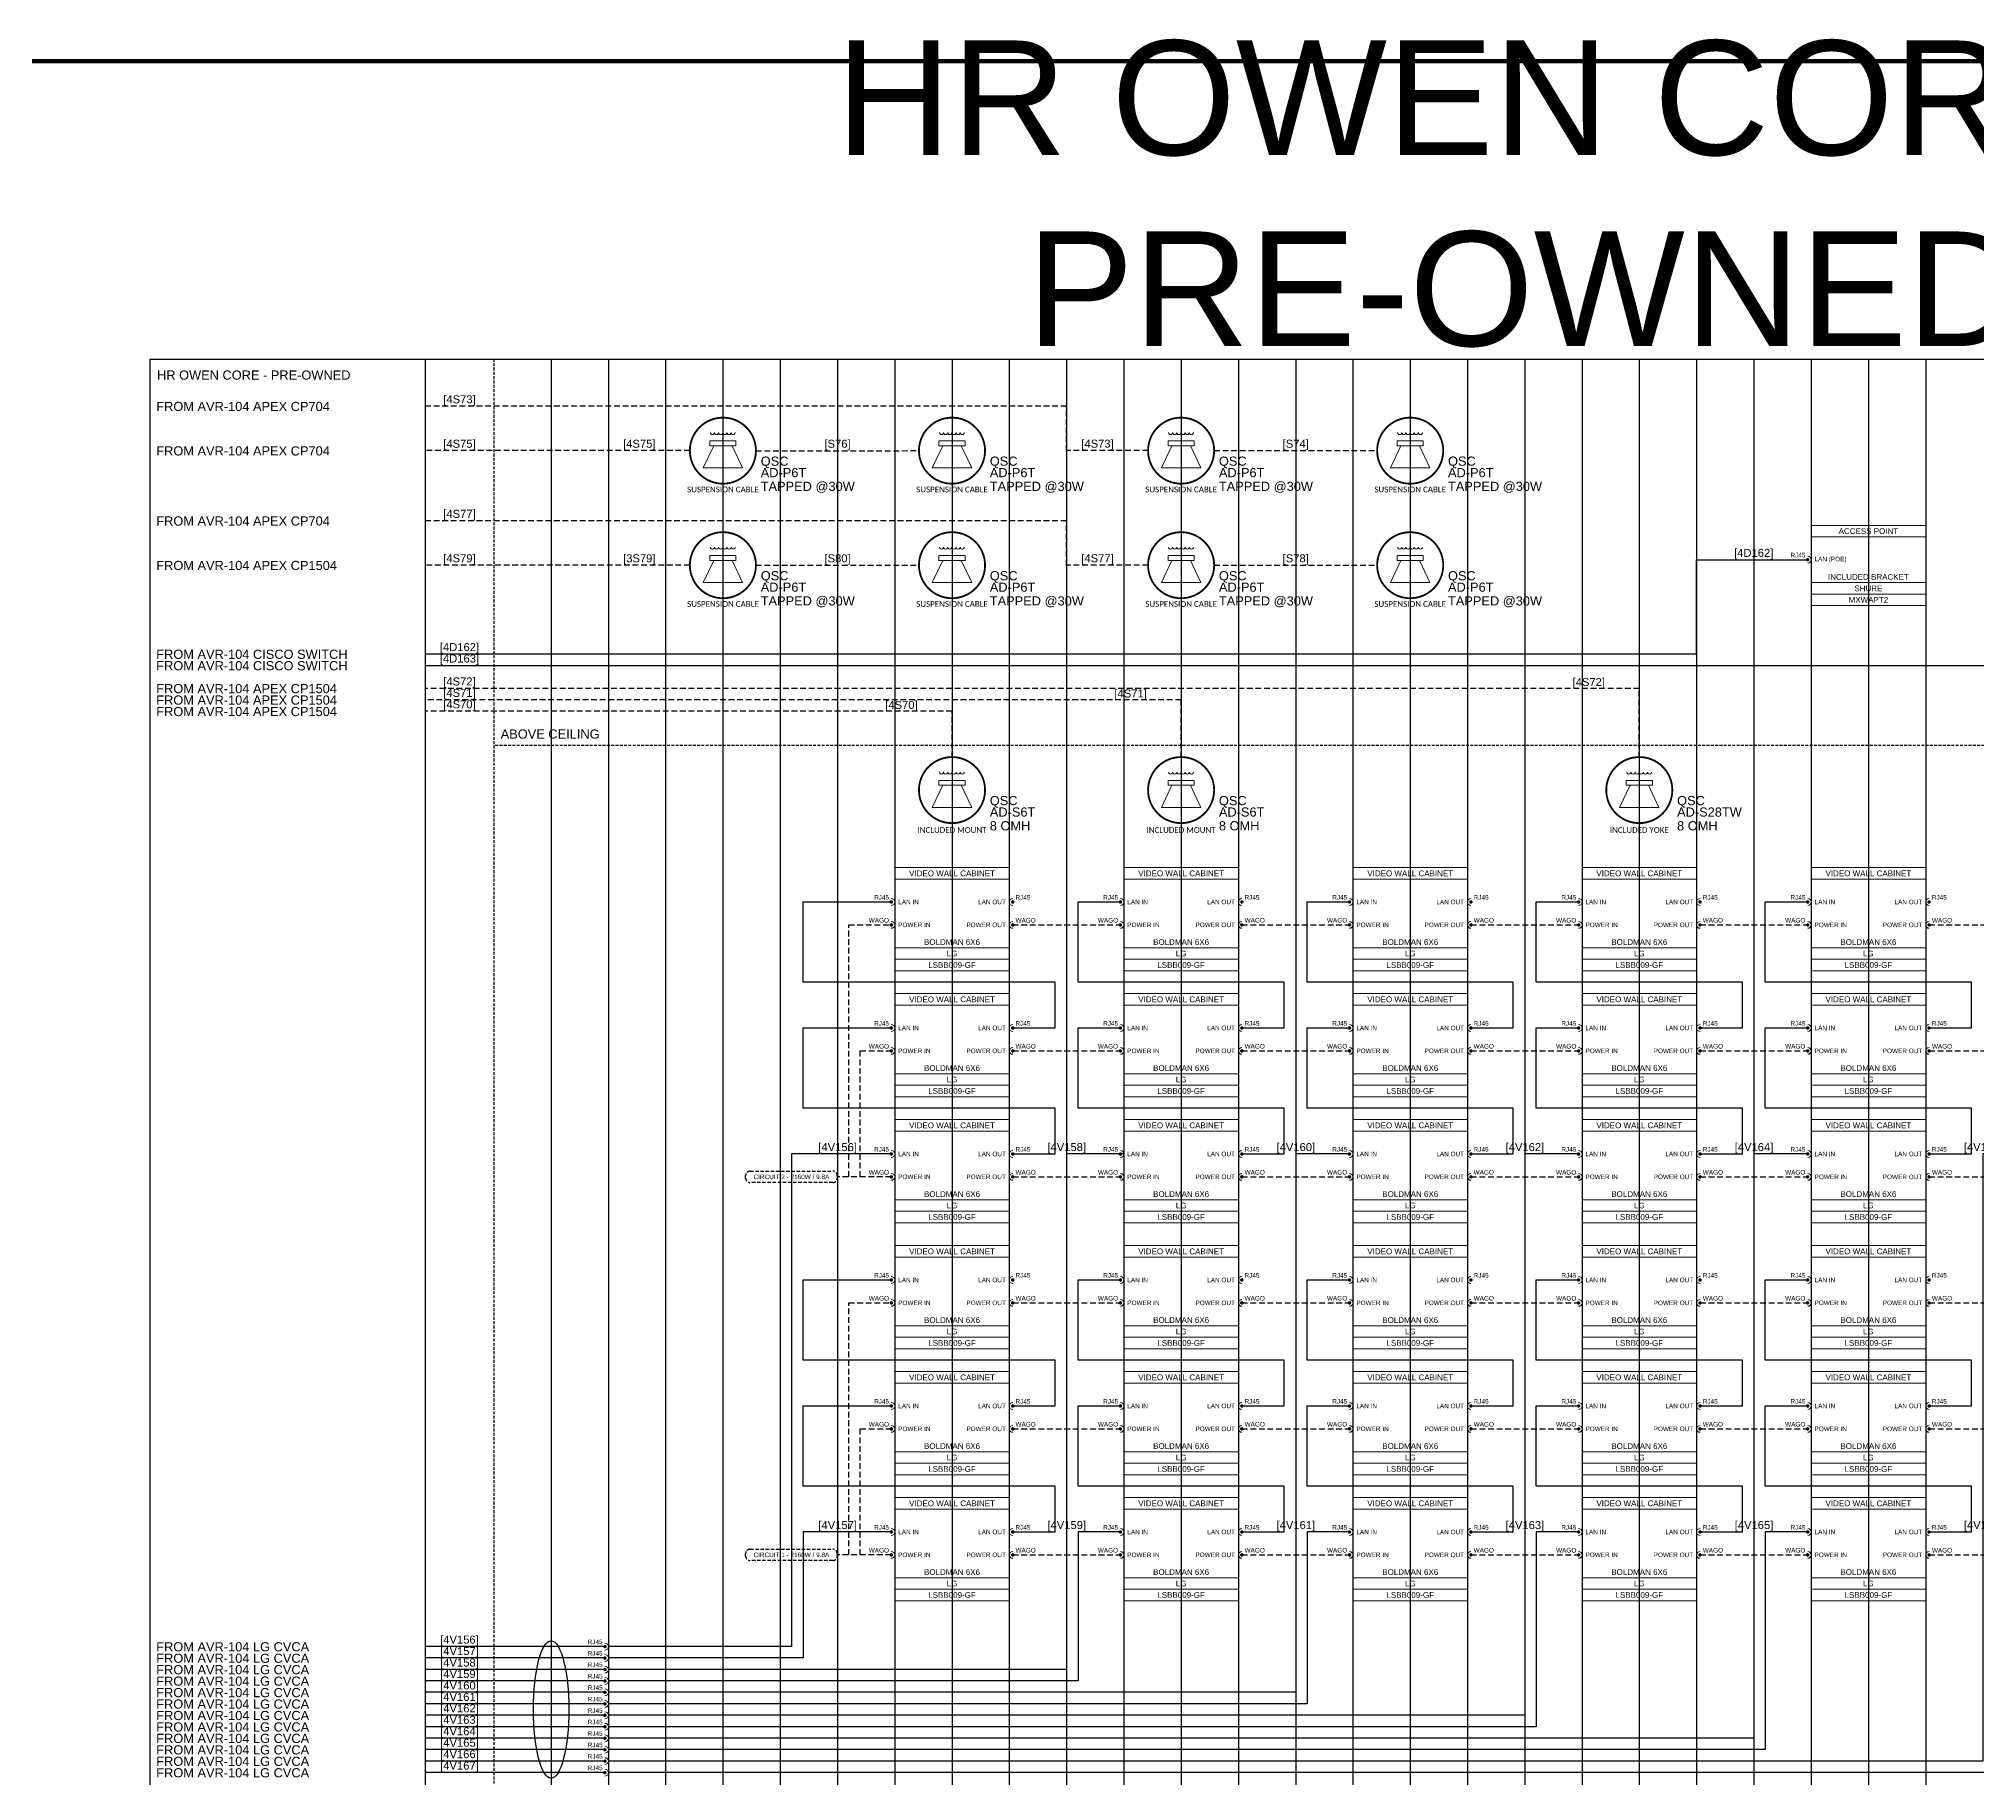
# Model space of a CAD drawing. Header units: millimetres. Extents: x -71336 to -35435, y -26189 to 22712.
# Drawn here: x -37941 to -37095, y -5593 to -4833 of the extents above; entities that cross this region are included whole.
import ezdxf
from ezdxf.enums import TextEntityAlignment as Align
from ezdxf.lldxf.tags import DXFTag

# ---------------------------------------------------------------- set-up
doc = ezdxf.new("R2010")
doc.units = ezdxf.units.MM
doc.linetypes.add('DASHED', pattern=[0.75, 0.5, -0.25])
doc.linetypes.add('DASHED2', pattern=[0.375, 0.25, -0.125])
for name, color, linetype in [('SC - 2 Core Speaker', 211, 'DASHED'), ('SC - 3 Core Flex', 7, 'DASHED'), ('SC - Cat - Green - Data', 84, 'Continuous'), ('SC - Cat - Green - Data - DANTE', 84, 'DANTE'), ('SC - Cat - Red - AV', 1, 'Continuous'), ('SC - Text', 7, 'Continuous'), ('Text', 7, 'Continuous')]:
    doc.layers.add(name, color=color, linetype=linetype)
doc.layers.add('SC - Equipment', color=7, linetype='Continuous', lineweight=13)
doc.layers.add('SC - Titlesheet - Model', color=250, linetype='Continuous', plot=False)
doc.layers.add('SC - Xlines', color=252, linetype='Continuous', plot=False)
doc.styles.add('ARIAL', font='arial.ttf')
doc.styles.add('CALIBRI', font='calibri.ttf')
doc.styles.get("Standard").update_dxf_attribs({"font": 'arial.ttf', "height": 35})
tags = doc.linetypes.add('DANTE', pattern='A,3.745209,-0.071128,["DANTE",ARIAL,S=0.5,R=0,X=0,Y=-0.25],-2.454793,3.728871', length=10.000001).pattern_tags.tags
tags[6] = DXFTag(74, 10)

# ---------------------------------------------------------------- blocks, each defined once
blk = doc.blocks.new('*U189')
at = {"layer": 'SC - Titlesheet - Model', "color": 6, "ltscale": 5, "const_width": 1}
blk.add_lwpolyline([(-365.5, -287), (365.5, -287), (365.5, 287), (-365.5, 287)], close=True, dxfattribs=at)
at = {"layer": 'SC - Titlesheet - Model', "color": 5, "lineweight": 30, "ltscale": 5, "flags": 104}
blk.add_attdef('ADDITIONS', text='', height=5, dxfattribs=at).set_placement((-365.5, -312), align=Align.TOP_LEFT)
blk.add_attdef('CHANGES', text='', height=5, dxfattribs=at).set_placement((0, -312), align=Align.TOP_CENTER)
blk.add_attdef('OMISSIONS', text='', height=5, dxfattribs=at).set_placement((365.5, -312), align=Align.TOP_RIGHT)
blk = doc.blocks.new('LG LSBB009-GF - SCHEMATIC')
at = {"layer": 'SC - Equipment'}
for p, q in [((-25, 0), (25, 0)), ((-25, -45), (-25, 0)), ((25, 0), (25, -45)), ((25, -5), (-25, -5)), ((25, -35), (-25, -35)), ((25, -35), (-25, -35)), ((25, -40), (-25, -40)), ((25, -40), (-25, -40)), ((25, -40), (-25, -40)), ((25, -45), (-25, -45))]:
    blk.add_line(p, q, dxfattribs=at)
at = {"layer": 'SC - Equipment', "const_width": 0.7}
for points in [[(-26.1, -15, 1), (-26.9, -15, 1)], [(26.1, -15, -1), (26.9, -15, -1)], [(-26.1, -25, 1), (-26.9, -25, 1)], [(26.1, -25, -1), (26.9, -25, -1)]]:
    blk.add_lwpolyline(points, format="xyb", close=True, dxfattribs=at)
at = {"layer": 'SC - Equipment'}
for centre, start, end in [((-26.5, -15), 270, 90), ((26.5, -15), 90, 270), ((-26.5, -25), 270, 90), ((26.5, -25), 90, 270)]:
    blk.add_arc(centre, 1.5, start, end, dxfattribs=at)
at = {"ltscale": 5}
for tag, p in [('DESCRIPTION', (0, -2.5)), ('BRACKET', (0, -32.5)), ('MODEL', (0, -42.5)), ('MAKE', (0, -37.5))]:
    blk.add_attdef(tag, text='', height=2.5, dxfattribs=at).set_placement(p, align=Align.MIDDLE_CENTER)
at = {"ltscale": 5, "flags": 1}
for tag, p in [('ROOM_TYPE', (45, -5)), ('LOCATION', (45, -10)), ('RACK_EQUIPMENT_(Y/N)', (45, -15)), ('POE(WATT)', (45, -35)), ('IP_(Y/N)', (45, -30)), ('AMP(@240V)', (45, -40)), ('WATT', (45, -45)), ('BTU/H', (45, -50)), ('WEIGHT(KG)', (45, -55)), ('TRANSFORMER_TAPS', (45, -60))]:
    blk.add_attdef(tag, p, '', height=2.5, dxfattribs=at)
at = {"layer": 'SC - Equipment', "ltscale": 5, "char_height": 2}
for s, insert, width, attachment_point in [('RJ45', (-27.5, -13), 5.7736, 6), ('LAN IN', (-23.5, -15), 23.5, 4), ('LAN OUT', (23.5, -15), 23.5, 6), ('RJ45', (27.7, -13), 3.7458, 4), ('WAGO', (-27.5, -23), 5.7736, 6), ('POWER IN', (-23.5, -25), 23.5, 4), ('POWER OUT', (23.5, -25), 23.5, 6), ('WAGO', (27.7, -23), 3.7458, 4)]:
    blk.add_mtext(s, dxfattribs=dict(at, insert=insert, width=width, attachment_point=attachment_point))
blk = doc.blocks.new('QSC AD-S28TW - SCHEMATIC')
at = {"layer": 'SC - Equipment'}
for p, q in [((-4.04, -12.3), (-8.61, -21.95)), ((4.03, -12.3), (8.58, -21.96)), ((8.58, -21.96), (-8.61, -21.95))]:
    blk.add_line(p, q, dxfattribs=at)
at = {"layer": 'SC - Equipment', "const_width": 0.797}
for points in [[(14.41, -14.43, 1), (-14.43, -14.41, 1)], [(-14.43, -14.41, 1), (14.41, -14.43, 1)]]:
    blk.add_lwpolyline(points, format="xyb", dxfattribs=at)
at = {"layer": 'SC - Equipment'}
for points in [[(-5.71, -10.19), (5.7, -10.2), (5.7, -12.3), (-5.71, -12.29)], [(-5.71, -10.19), (5.7, -10.2), (5.7, -12.31), (-5.71, -12.3)]]:
    blk.add_lwpolyline(points, close=True, dxfattribs=at)
for centre in [(-4.59, -6.52), (-2.78, -6.52), (-0.97, -6.52), (0.85, -6.53), (2.64, -6.53), (4.45, -6.53)]:
    blk.add_arc(centre, 0.9, 179.95469, 359.95469, dxfattribs=at)
at = {"ltscale": 5, "style": 'CALIBRI', "flags": 1}
for tag, p in [('LOCATION', (34.66, 25.74)), ('ROOM_TYPE', (34.66, 30.74)), ('RACK_EQUIPMENT_(Y/N)', (34.66, 20.74)), ('IP_(Y/N)', (34.66, 15.74)), ('AMP(@240V)', (34.66, 5.74)), ('POE(WATT)', (34.66, 10.74)), ('WATT', (34.66, 0.74)), ('WEIGHT(KG)', (34.66, -9.26)), ('BTU/H', (34.66, -4.26)), ('DESCRIPTION', (34.66, -14.26))]:
    blk.add_attdef(tag, p, '', height=2.5, dxfattribs=at)
at = {"ltscale": 5, "style": 'CALIBRI'}
blk.add_attdef('BRACKET', text='', height=2.5, dxfattribs=at).set_placement((-0.01, -31.84), align=Align.MIDDLE_CENTER)
at = {"layer": 'SC - Equipment'}
for tag, p in [('MAKE', (16.49, -21)), ('MODEL', (16.49, -26))]:
    blk.add_attdef(tag, p, '', height=4, dxfattribs=at)
at = {"layer": 'SC - Equipment', "color": 3}
blk.add_attdef('TRANSFORMER_TAPS', (16.49, -32), '', height=4, dxfattribs=at)
blk = doc.blocks.new('QSC AD-S6T - SCHEMATIC')
at = {"layer": 'SC - Equipment'}
for p, q in [((-4.04, -12.3), (-8.61, -21.95)), ((4.03, -12.3), (8.58, -21.96)), ((8.58, -21.96), (-8.61, -21.95))]:
    blk.add_line(p, q, dxfattribs=at)
at = {"layer": 'SC - Equipment', "const_width": 0.797}
for points in [[(14.41, -14.43, 1), (-14.43, -14.41, 1)], [(-14.43, -14.41, 1), (14.41, -14.43, 1)]]:
    blk.add_lwpolyline(points, format="xyb", dxfattribs=at)
at = {"layer": 'SC - Equipment'}
for points in [[(-5.71, -10.19), (5.7, -10.2), (5.7, -12.3), (-5.71, -12.29)], [(-5.71, -10.19), (5.7, -10.2), (5.7, -12.31), (-5.71, -12.3)]]:
    blk.add_lwpolyline(points, close=True, dxfattribs=at)
for centre in [(-4.59, -6.52), (-2.78, -6.52), (-0.97, -6.52), (0.85, -6.53), (2.64, -6.53), (4.45, -6.53)]:
    blk.add_arc(centre, 0.9, 179.95469, 359.95469, dxfattribs=at)
at = {"ltscale": 5, "style": 'CALIBRI', "flags": 1}
for tag, p in [('LOCATION', (34.66, 25.74)), ('ROOM_TYPE', (34.66, 30.74)), ('RACK_EQUIPMENT_(Y/N)', (34.66, 20.74)), ('IP_(Y/N)', (34.66, 15.74)), ('AMP(@240V)', (34.66, 5.74)), ('POE(WATT)', (34.66, 10.74)), ('WATT', (34.66, 0.74)), ('WEIGHT(KG)', (34.66, -9.26)), ('BTU/H', (34.66, -4.26)), ('DESCRIPTION', (34.66, -14.26))]:
    blk.add_attdef(tag, p, '', height=2.5, dxfattribs=at)
at = {"ltscale": 5, "style": 'CALIBRI'}
blk.add_attdef('BRACKET', text='', height=2.5, dxfattribs=at).set_placement((-0.01, -31.84), align=Align.MIDDLE_CENTER)
at = {"layer": 'SC - Equipment'}
for tag, p in [('MAKE', (16.49, -21)), ('MODEL', (16.49, -26))]:
    blk.add_attdef(tag, p, '', height=4, dxfattribs=at)
at = {"layer": 'SC - Equipment', "color": 3}
blk.add_attdef('TRANSFORMER_TAPS', (16.49, -32), '', height=4, dxfattribs=at)
blk = doc.blocks.new('QSC AD-P4T - SCHEMATIC')
at = {"layer": 'SC - Equipment'}
for p, q in [((-4.04, -12.3), (-8.61, -21.95)), ((4.03, -12.3), (8.58, -21.96)), ((8.58, -21.96), (-8.61, -21.95))]:
    blk.add_line(p, q, dxfattribs=at)
at = {"layer": 'SC - Equipment', "const_width": 0.797}
for points in [[(14.41, -14.43, 1), (-14.43, -14.41, 1)], [(-14.43, -14.41, 1), (14.41, -14.43, 1)]]:
    blk.add_lwpolyline(points, format="xyb", dxfattribs=at)
at = {"layer": 'SC - Equipment'}
for points in [[(-5.71, -10.19), (5.7, -10.2), (5.7, -12.3), (-5.71, -12.29)], [(-5.71, -10.19), (5.7, -10.2), (5.7, -12.31), (-5.71, -12.3)]]:
    blk.add_lwpolyline(points, close=True, dxfattribs=at)
for centre in [(-4.59, -6.52), (-2.78, -6.52), (-0.97, -6.52), (0.85, -6.53), (2.64, -6.53), (4.45, -6.53)]:
    blk.add_arc(centre, 0.9, 179.95469, 359.95469, dxfattribs=at)
at = {"ltscale": 5, "style": 'CALIBRI', "flags": 1}
for tag, p in [('LOCATION', (34.66, 25.74)), ('ROOM_TYPE', (34.66, 30.74)), ('RACK_EQUIPMENT_(Y/N)', (34.66, 20.74)), ('IP_(Y/N)', (34.66, 15.74)), ('AMP(@240V)', (34.66, 5.74)), ('POE(WATT)', (34.66, 10.74)), ('WATT', (34.66, 0.74)), ('WEIGHT(KG)', (34.66, -9.26)), ('BTU/H', (34.66, -4.26)), ('DESCRIPTION', (34.66, -14.26))]:
    blk.add_attdef(tag, p, '', height=2.5, dxfattribs=at)
at = {"ltscale": 5, "style": 'CALIBRI'}
blk.add_attdef('BRACKET', text='', height=2.5, dxfattribs=at).set_placement((-0.01, -31.34), align=Align.MIDDLE_CENTER)
at = {"layer": 'SC - Equipment'}
for tag, p in [('MAKE', (16.49, -21)), ('MODEL', (16.49, -26))]:
    blk.add_attdef(tag, p, '', height=4, dxfattribs=at)
at = {"layer": 'SC - Equipment', "color": 3}
blk.add_attdef('TRANSFORMER_TAPS', (16.49, -32), '', height=4, dxfattribs=at)
blk = doc.blocks.new('SHURE MXWAPT2 - SCHEMATIC')
at = {"layer": 'SC - Equipment'}
for p, q in [((-25, 0), (25, 0)), ((-25, -35), (-25, 0)), ((25, 0), (25, -35)), ((25, -5), (-25, -5)), ((25, -25), (-25, -25)), ((25, -25), (-25, -25)), ((25, -30), (-25, -30)), ((25, -30), (-25, -30)), ((25, -30), (-25, -30)), ((25, -35), (-25, -35))]:
    blk.add_line(p, q, dxfattribs=at)
at = {"layer": 'SC - Equipment', "const_width": 0.7}
blk.add_lwpolyline([(-26.1, -15, 1), (-26.9, -15, 1)], format="xyb", close=True, dxfattribs=at)
at = {"layer": 'SC - Equipment'}
blk.add_arc((-26.5, -15), 1.5, 270, 90, dxfattribs=at)
at = {"ltscale": 5}
for tag, p in [('DESCRIPTION', (0, -2.5)), ('BRACKET', (0, -22.5)), ('MODEL', (0, -32.5)), ('MAKE', (0, -27.5))]:
    blk.add_attdef(tag, text='', height=2.5, dxfattribs=at).set_placement(p, align=Align.MIDDLE_CENTER)
at = {"ltscale": 5, "flags": 1}
for tag, p in [('ROOM_TYPE', (45, -5)), ('LOCATION', (45, -10)), ('RACK_EQUIPMENT_(Y/N)', (45, -15)), ('POE(WATT)', (45, -35)), ('IP_(Y/N)', (45, -30)), ('AMP(@240V)', (45, -40)), ('WATT', (45, -45)), ('BTU/H', (45, -50)), ('WEIGHT(KG)', (45, -55)), ('TRANSFORMER_TAPS', (45, -60))]:
    blk.add_attdef(tag, p, '', height=2.5, dxfattribs=at)
at = {"layer": 'SC - Equipment', "ltscale": 5, "char_height": 2}
for s, insert, width, attachment_point in [('RJ45', (-27.5, -13), 5.7736, 6), ('LAN (POE)', (-23.5, -15), 23.5, 4)]:
    blk.add_mtext(s, dxfattribs=dict(at, insert=insert, width=width, attachment_point=attachment_point))

msp = doc.modelspace()

# ---------------------------------------------------------------- linework, layer by layer
at = {"color": 30, "linetype": 'DASHED2', "ltscale": 5}
msp.add_line((-37742.06, -4973.25), (-37742.065, -5912.147), dxfattribs=at)
at = {"color": 31, "linetype": 'DASHED2', "ltscale": 5}
msp.add_line((-36692.06, -5141.999), (-37742.06, -5141.998), dxfattribs=at)
at = {"layer": 'SC - 2 Core Speaker', "ltscale": 5}
for points in [[(-37456.49, -5013.246), (-37492.06, -5013.236), (-37492.06, -4993.828), (-37772.06, -4993.828)], [(-37656.49, -5013.248), (-37772.06, -5013.236)], [(-37627.652, -5013.258), (-37556.49, -5013.249)], [(-37427.652, -5013.246), (-37356.49, -5013.237)], [(-37456.49, -5063.246), (-37492.06, -5063.236), (-37492.06, -5043.828), (-37772.06, -5043.828)], [(-37656.49, -5063.248), (-37772.06, -5063.236)], [(-37627.652, -5063.258), (-37556.49, -5063.249)], [(-37427.652, -5063.258), (-37356.49, -5063.249)], [(-37242.06, -5146.998), (-37242.06, -5116.998), (-37772.06, -5116.998)], [(-37442.06, -5146.998), (-37442.06, -5121.998), (-37772.06, -5121.998)], [(-37542.059, -5146.998), (-37542.059, -5126.998), (-37772.06, -5126.998)]]:
    msp.add_lwpolyline(points, dxfattribs=at)
at = {"layer": 'SC - 3 Core Flex', "ltscale": 5}
for points in [[(-37587.158, -5330.255), (-37587.158, -5220.262), (-37568.564, -5220.247)], [(-37515.56, -5220.255), (-37468.56, -5220.255)], [(-37415.56, -5220.255), (-37368.56, -5220.255)], [(-37315.56, -5220.255), (-37268.56, -5220.255)], [(-37215.56, -5220.255), (-37168.56, -5220.255)], [(-37115.56, -5220.255), (-37068.56, -5220.255)], [(-37582.158, -5330.255), (-37582.158, -5275.266), (-37568.56, -5275.255)], [(-37515.56, -5275.255), (-37468.56, -5275.255)], [(-37415.56, -5275.255), (-37368.56, -5275.255)], [(-37315.56, -5275.255), (-37268.56, -5275.255)], [(-37215.56, -5275.255), (-37168.56, -5275.255)], [(-37115.56, -5275.255), (-37068.56, -5275.255)], [(-37568.56, -5330.255), (-37592.06, -5330.255)], [(-37515.56, -5330.255), (-37468.56, -5330.255)], [(-37415.56, -5330.255), (-37368.56, -5330.255)], [(-37315.56, -5330.255), (-37268.56, -5330.255)], [(-37215.56, -5330.255), (-37168.56, -5330.255)], [(-37115.56, -5330.255), (-37068.56, -5330.255)], [(-37587.158, -5495.255), (-37587.158, -5385.262), (-37568.564, -5385.247)], [(-37515.56, -5385.255), (-37468.56, -5385.255)], [(-37415.56, -5385.255), (-37368.56, -5385.255)], [(-37315.56, -5385.255), (-37268.56, -5385.255)], [(-37215.56, -5385.255), (-37168.56, -5385.255)], [(-37115.56, -5385.255), (-37068.56, -5385.255)], [(-37582.158, -5495.255), (-37582.158, -5440.266), (-37568.56, -5440.255)], [(-37515.56, -5440.255), (-37468.56, -5440.255)], [(-37415.56, -5440.255), (-37368.56, -5440.255)], [(-37315.56, -5440.255), (-37268.56, -5440.255)], [(-37215.56, -5440.255), (-37168.56, -5440.255)], [(-37115.56, -5440.255), (-37068.56, -5440.255)], [(-37568.56, -5495.255), (-37592.06, -5495.255)], [(-37515.56, -5495.255), (-37468.56, -5495.255)], [(-37415.56, -5495.255), (-37368.56, -5495.255)], [(-37315.56, -5495.255), (-37268.56, -5495.255)], [(-37215.56, -5495.255), (-37168.56, -5495.255)], [(-37115.56, -5495.255), (-37068.56, -5495.255)]]:
    msp.add_lwpolyline(points, dxfattribs=at)
at = {"layer": 'SC - 3 Core Flex', "ltscale": 3}
for points in [[(-37630.158, -5327.755), (-37594.158, -5327.755, -0.4142136), (-37592.158, -5329.755), (-37592.158, -5330.755, -0.4142136), (-37594.158, -5332.755), (-37630.158, -5332.755, -0.4142136), (-37632.158, -5330.755), (-37632.158, -5329.755, -0.4142136)], [(-37630.158, -5492.755), (-37594.158, -5492.755, -0.4142136), (-37592.158, -5494.755), (-37592.158, -5495.755, -0.4142136), (-37594.158, -5497.755), (-37630.158, -5497.755, -0.4142136), (-37632.158, -5495.755), (-37632.158, -5494.755, -0.4142136)]]:
    msp.add_lwpolyline(points, format="xyb", close=True, dxfattribs=at)
at = {"layer": 'SC - Cat - Green - Data', "ltscale": 5}
for points in [[(-37772.06, -5106.998), (-37067.06, -5106.998), (-37067.06, -5060.859), (-37018.56, -5060.859)], [(-37693.559, -5535.255), (-37772.06, -5535.255)], [(-37693.559, -5540.255), (-37772.06, -5540.255)], [(-37693.559, -5545.255), (-37772.06, -5545.255)], [(-37693.559, -5550.255), (-37772.06, -5550.255)], [(-37693.559, -5555.255), (-37772.06, -5555.255)], [(-37693.559, -5560.255), (-37772.06, -5560.255)], [(-37693.559, -5565.255), (-37772.06, -5565.255)], [(-37693.559, -5570.255), (-37772.06, -5570.255)], [(-37693.559, -5575.255), (-37772.06, -5575.255)], [(-37693.559, -5580.255), (-37772.06, -5580.255)], [(-37693.559, -5585.255), (-37772.06, -5585.255)], [(-37693.559, -5590.255), (-37772.06, -5590.255)]]:
    msp.add_lwpolyline(points, dxfattribs=at)
at = {"layer": 'SC - Cat - Green - Data - DANTE', "ltscale": 5}
msp.add_lwpolyline([(-37772.06, -5101.998), (-37217.06, -5101.998), (-37217.06, -5060.859), (-37168.56, -5060.859)], dxfattribs=at)
at = {"layer": 'SC - Cat - Red - AV', "ltscale": 5}
for points in [[(-37515.56, -5265.255), (-37497.06, -5265.255), (-37497.06, -5245.255), (-37607.06, -5245.255), (-37607.06, -5210.255), (-37568.56, -5210.255)], [(-37415.56, -5265.255), (-37397.06, -5265.255), (-37397.06, -5245.255), (-37487.06, -5245.255), (-37487.06, -5210.255), (-37468.56, -5210.255)], [(-37315.56, -5265.255), (-37297.06, -5265.255), (-37297.06, -5245.255), (-37387.06, -5245.255), (-37387.06, -5210.255), (-37368.56, -5210.255)], [(-37215.56, -5265.255), (-37197.06, -5265.255), (-37197.06, -5245.255), (-37287.06, -5245.255), (-37287.06, -5210.255), (-37268.56, -5210.255)], [(-37115.56, -5265.255), (-37097.06, -5265.255), (-37097.06, -5245.255), (-37187.06, -5245.255), (-37187.06, -5210.255), (-37168.56, -5210.255)], [(-37515.56, -5320.255), (-37497.06, -5320.255), (-37497.06, -5300.255), (-37607.06, -5300.255), (-37607.06, -5265.255), (-37568.56, -5265.255)], [(-37415.56, -5320.255), (-37397.06, -5320.255), (-37397.06, -5300.255), (-37487.06, -5300.255), (-37487.06, -5265.255), (-37468.56, -5265.255)], [(-37315.56, -5320.255), (-37297.06, -5320.255), (-37297.06, -5300.255), (-37387.06, -5300.255), (-37387.06, -5265.255), (-37368.56, -5265.255)], [(-37215.56, -5320.255), (-37197.06, -5320.255), (-37197.06, -5300.255), (-37287.06, -5300.255), (-37287.06, -5265.255), (-37268.56, -5265.255)], [(-37115.56, -5320.255), (-37097.06, -5320.255), (-37097.06, -5300.255), (-37187.06, -5300.255), (-37187.06, -5265.255), (-37168.56, -5265.255)], [(-37467.06, -5320.255), (-37492.06, -5320.255), (-37492.06, -5545.255), (-37692.06, -5545.255)], [(-37368.56, -5320.255), (-37392.06, -5320.255), (-37392.06, -5555.255), (-37692.06, -5555.255)], [(-37268.56, -5320.255), (-37292.06, -5320.255), (-37292.06, -5565.255), (-37692.06, -5565.255)], [(-37168.56, -5320.255), (-37192.06, -5320.255), (-37192.06, -5575.255), (-37692.06, -5575.255)], [(-37068.56, -5320.255), (-37092.06, -5320.255), (-37092.06, -5585.255), (-37692.06, -5585.255)], [(-37568.56, -5320.255), (-37612.06, -5320.255), (-37612.06, -5535.255), (-37692.06, -5535.255)], [(-37515.56, -5430.255), (-37497.06, -5430.255), (-37497.06, -5410.255), (-37607.06, -5410.255), (-37607.06, -5375.255), (-37568.56, -5375.255)], [(-37415.56, -5430.255), (-37397.06, -5430.255), (-37397.06, -5410.255), (-37487.06, -5410.255), (-37487.06, -5375.255), (-37468.56, -5375.255)], [(-37315.56, -5430.255), (-37297.06, -5430.255), (-37297.06, -5410.255), (-37387.06, -5410.255), (-37387.06, -5375.255), (-37368.56, -5375.255)], [(-37215.56, -5430.255), (-37197.06, -5430.255), (-37197.06, -5410.255), (-37287.06, -5410.255), (-37287.06, -5375.255), (-37268.56, -5375.255)], [(-37115.56, -5430.255), (-37097.06, -5430.255), (-37097.06, -5410.255), (-37187.06, -5410.255), (-37187.06, -5375.255), (-37168.56, -5375.255)], [(-37515.56, -5485.255), (-37497.06, -5485.255), (-37497.06, -5465.255), (-37607.06, -5465.255), (-37607.06, -5430.255), (-37568.56, -5430.255)], [(-37415.56, -5485.255), (-37397.06, -5485.255), (-37397.06, -5465.255), (-37487.06, -5465.255), (-37487.06, -5430.255), (-37468.56, -5430.255)], [(-37315.56, -5485.255), (-37297.06, -5485.255), (-37297.06, -5465.255), (-37387.06, -5465.255), (-37387.06, -5430.255), (-37368.56, -5430.255)], [(-37215.56, -5485.255), (-37197.06, -5485.255), (-37197.06, -5465.255), (-37287.06, -5465.255), (-37287.06, -5430.255), (-37268.56, -5430.255)], [(-37115.56, -5485.255), (-37097.06, -5485.255), (-37097.06, -5465.255), (-37187.06, -5465.255), (-37187.06, -5430.255), (-37168.56, -5430.255)], [(-37568.56, -5485.255), (-37607.06, -5485.255), (-37607.06, -5540.255), (-37692.06, -5540.255)], [(-37468.56, -5485.255), (-37487.06, -5485.255), (-37487.06, -5550.255), (-37692.06, -5550.255)], [(-37368.56, -5485.255), (-37387.06, -5485.255), (-37387.06, -5560.255), (-37692.06, -5560.255)], [(-37268.56, -5485.255), (-37287.06, -5485.255), (-37287.06, -5570.255), (-37692.06, -5570.255)], [(-37168.56, -5485.255), (-37187.06, -5485.255), (-37187.06, -5580.255), (-37692.06, -5580.255)], [(-37068.56, -5485.255), (-37087.06, -5485.255), (-37087.06, -5590.255), (-37692.06, -5590.255)]]:
    msp.add_lwpolyline(points, dxfattribs=at)
at = {"layer": 'SC - Equipment', "const_width": 0.7}
for points in [[(-37693.159, -5535.297, 1), (-37693.959, -5535.297, 1)], [(-37693.159, -5540.297, 1), (-37693.959, -5540.297, 1)], [(-37693.159, -5545.297, 1), (-37693.959, -5545.297, 1)], [(-37693.159, -5550.297, 1), (-37693.959, -5550.297, 1)], [(-37693.159, -5555.298, 1), (-37693.959, -5555.298, 1)], [(-37693.159, -5560.297, 1), (-37693.959, -5560.297, 1)], [(-37693.159, -5565.297, 1), (-37693.959, -5565.297, 1)], [(-37693.159, -5570.297, 1), (-37693.959, -5570.297, 1)], [(-37693.159, -5575.298, 1), (-37693.959, -5575.298, 1)], [(-37693.159, -5580.297, 1), (-37693.959, -5580.297, 1)], [(-37693.159, -5585.297, 1), (-37693.959, -5585.297, 1)], [(-37693.159, -5590.297, 1), (-37693.959, -5590.297, 1)]]:
    msp.add_lwpolyline(points, format="xyb", close=True, dxfattribs=at)
at = {"layer": 'SC - Equipment'}
for centre in [(-37693.559, -5535.297), (-37693.559, -5540.297), (-37693.559, -5545.297), (-37693.559, -5550.297), (-37693.559, -5555.298), (-37693.559, -5560.297), (-37693.559, -5565.297), (-37693.559, -5570.297), (-37693.559, -5575.298), (-37693.559, -5580.297), (-37693.559, -5585.297), (-37693.559, -5590.297)]:
    msp.add_arc(centre, 1.5, 270, 90, dxfattribs=at)
at = {"layer": 'SC - Text'}
msp.add_ellipse((-37717.06, -5562.755), major_axis=(0, -30), ratio=0.2582258, dxfattribs=at)
at = {"layer": 'SC - Xlines', "ltscale": 5, "transparency": 33554687}
msp.add_lwpolyline([(-37892.06, -4973.25), (-36692.06, -4973.256), (-36692.06, -5912.153), (-37892.06, -5912.146)], close=True, dxfattribs=at)
at = {"layer": 'SC - Xlines', "ltscale": 5}
for points in [[(-37772.06, -4973.253), (-37772.06, -5912.151)], [(-37692.06, -4973.253), (-37692.06, -5912.151)], [(-37642.06, -4973.253), (-37642.06, -5912.151)], [(-37592.06, -4973.253), (-37592.06, -5912.151)], [(-37542.06, -4973.253), (-37542.06, -5912.151)], [(-37492.06, -4973.253), (-37492.06, -5912.151)], [(-37442.06, -4973.253), (-37442.06, -5912.151)], [(-37392.06, -4973.253), (-37392.06, -5912.151)], [(-37342.06, -4973.253), (-37342.06, -5912.151)], [(-37292.06, -4973.253), (-37292.06, -5912.151)], [(-37242.06, -4973.253), (-37242.06, -5912.151)], [(-37192.06, -4973.253), (-37192.06, -5912.151)], [(-37142.06, -4973.253), (-37142.06, -5912.151)]]:
    msp.add_lwpolyline(points, dxfattribs=at)
at = {"layer": 'SC - Xlines', "color": 250, "ltscale": 5}
for points in [[(-37717.06, -4973.255), (-37717.06, -5912.151)], [(-37667.06, -4973.255), (-37667.06, -5912.151)], [(-37617.06, -4973.255), (-37617.06, -5912.151)], [(-37567.06, -4973.255), (-37567.06, -5912.151)], [(-37517.06, -4973.255), (-37517.06, -5912.151)], [(-37467.06, -4973.255), (-37467.06, -5912.151)], [(-37417.06, -4973.255), (-37417.06, -5912.151)], [(-37367.06, -4973.255), (-37367.06, -5912.151)], [(-37317.06, -4973.255), (-37317.06, -5912.151)], [(-37267.06, -4973.255), (-37267.06, -5912.151)], [(-37217.06, -4973.255), (-37217.06, -5912.151)], [(-37167.06, -4973.255), (-37167.06, -5912.151)], [(-37117.06, -4973.255), (-37117.06, -5912.151)]]:
    msp.add_lwpolyline(points, dxfattribs=at)

# ---------------------------------------------------------------- block references
at = {"xscale": 1.915184678522737, "yscale": 1.915184678522737, "zscale": 1.915184678522737}
msp.add_blockref('*U189', (-37292.06, -5392.917), dxfattribs=at)
at = {"ltscale": 5}
for name, p, values in [('QSC AD-P4T - SCHEMATIC', (-37642.06, -4998.828), {'MAKE': 'QSC', 'MODEL': 'AD-P6T', 'BRACKET': 'SUSPENSION CABLE', 'TRANSFORMER_TAPS': 'TAPPED @30W'}), ('QSC AD-P4T - SCHEMATIC', (-37542.06, -4998.828), {'MAKE': 'QSC', 'MODEL': 'AD-P6T', 'BRACKET': 'SUSPENSION CABLE', 'TRANSFORMER_TAPS': 'TAPPED @30W'}), ('QSC AD-P4T - SCHEMATIC', (-37442.06, -4998.828), {'MAKE': 'QSC', 'MODEL': 'AD-P6T', 'BRACKET': 'SUSPENSION CABLE', 'TRANSFORMER_TAPS': 'TAPPED @30W'}), ('QSC AD-P4T - SCHEMATIC', (-37342.06, -4998.828), {'MAKE': 'QSC', 'MODEL': 'AD-P6T', 'BRACKET': 'SUSPENSION CABLE', 'TRANSFORMER_TAPS': 'TAPPED @30W'}), ('QSC AD-P4T - SCHEMATIC', (-37642.06, -5048.828), {'MAKE': 'QSC', 'MODEL': 'AD-P6T', 'BRACKET': 'SUSPENSION CABLE', 'TRANSFORMER_TAPS': 'TAPPED @30W'}), ('QSC AD-P4T - SCHEMATIC', (-37542.06, -5048.828), {'MAKE': 'QSC', 'MODEL': 'AD-P6T', 'BRACKET': 'SUSPENSION CABLE', 'TRANSFORMER_TAPS': 'TAPPED @30W'}), ('QSC AD-P4T - SCHEMATIC', (-37442.06, -5048.828), {'MAKE': 'QSC', 'MODEL': 'AD-P6T', 'BRACKET': 'SUSPENSION CABLE', 'TRANSFORMER_TAPS': 'TAPPED @30W'}), ('QSC AD-P4T - SCHEMATIC', (-37342.06, -5048.828), {'MAKE': 'QSC', 'MODEL': 'AD-P6T', 'BRACKET': 'SUSPENSION CABLE', 'TRANSFORMER_TAPS': 'TAPPED @30W'}), ('SHURE MXWAPT2 - SCHEMATIC', (-37142.06, -5045.859), {'DESCRIPTION': 'ACCESS POINT', 'MAKE': 'SHURE', 'MODEL': 'MXWAPT2', 'BRACKET': 'INCLUDED BRACKET'}), ('QSC AD-S6T - SCHEMATIC', (-37542.059, -5146.998), {'MAKE': 'QSC', 'MODEL': 'AD-S6T', 'BRACKET': 'INCLUDED MOUNT', 'TRANSFORMER_TAPS': '8 OMH'}), ('QSC AD-S6T - SCHEMATIC', (-37442.06, -5146.999), {'MAKE': 'QSC', 'MODEL': 'AD-S6T', 'BRACKET': 'INCLUDED MOUNT', 'TRANSFORMER_TAPS': '8 OMH'}), ('QSC AD-S28TW - SCHEMATIC', (-37242.06, -5146.998), {'MAKE': 'QSC', 'MODEL': 'AD-S28TW', 'BRACKET': 'INCLUDED YOKE', 'TRANSFORMER_TAPS': '8 OMH'}), ('LG LSBB009-GF - SCHEMATIC', (-37542.06, -5195.255), {'DESCRIPTION': 'VIDEO WALL CABINET', 'MAKE': 'LG', 'MODEL': 'LSBB009-GF', 'BRACKET': 'BOLDMAN 6X6'}), ('LG LSBB009-GF - SCHEMATIC', (-37442.06, -5195.255), {'DESCRIPTION': 'VIDEO WALL CABINET', 'MAKE': 'LG', 'MODEL': 'LSBB009-GF', 'BRACKET': 'BOLDMAN 6X6'}), ('LG LSBB009-GF - SCHEMATIC', (-37342.06, -5195.255), {'DESCRIPTION': 'VIDEO WALL CABINET', 'MAKE': 'LG', 'MODEL': 'LSBB009-GF', 'BRACKET': 'BOLDMAN 6X6'}), ('LG LSBB009-GF - SCHEMATIC', (-37242.06, -5195.255), {'DESCRIPTION': 'VIDEO WALL CABINET', 'MAKE': 'LG', 'MODEL': 'LSBB009-GF', 'BRACKET': 'BOLDMAN 6X6'}), ('LG LSBB009-GF - SCHEMATIC', (-37142.06, -5195.255), {'DESCRIPTION': 'VIDEO WALL CABINET', 'MAKE': 'LG', 'MODEL': 'LSBB009-GF', 'BRACKET': 'BOLDMAN 6X6'}), ('LG LSBB009-GF - SCHEMATIC', (-37542.06, -5250.255), {'DESCRIPTION': 'VIDEO WALL CABINET', 'MAKE': 'LG', 'MODEL': 'LSBB009-GF', 'BRACKET': 'BOLDMAN 6X6'}), ('LG LSBB009-GF - SCHEMATIC', (-37442.06, -5250.255), {'DESCRIPTION': 'VIDEO WALL CABINET', 'MAKE': 'LG', 'MODEL': 'LSBB009-GF', 'BRACKET': 'BOLDMAN 6X6'}), ('LG LSBB009-GF - SCHEMATIC', (-37342.06, -5250.255), {'DESCRIPTION': 'VIDEO WALL CABINET', 'MAKE': 'LG', 'MODEL': 'LSBB009-GF', 'BRACKET': 'BOLDMAN 6X6'}), ('LG LSBB009-GF - SCHEMATIC', (-37242.06, -5250.255), {'DESCRIPTION': 'VIDEO WALL CABINET', 'MAKE': 'LG', 'MODEL': 'LSBB009-GF', 'BRACKET': 'BOLDMAN 6X6'}), ('LG LSBB009-GF - SCHEMATIC', (-37142.06, -5250.255), {'DESCRIPTION': 'VIDEO WALL CABINET', 'MAKE': 'LG', 'MODEL': 'LSBB009-GF', 'BRACKET': 'BOLDMAN 6X6'}), ('LG LSBB009-GF - SCHEMATIC', (-37542.06, -5305.255), {'DESCRIPTION': 'VIDEO WALL CABINET', 'MAKE': 'LG', 'MODEL': 'LSBB009-GF', 'BRACKET': 'BOLDMAN 6X6'}), ('LG LSBB009-GF - SCHEMATIC', (-37442.06, -5305.255), {'DESCRIPTION': 'VIDEO WALL CABINET', 'MAKE': 'LG', 'MODEL': 'LSBB009-GF', 'BRACKET': 'BOLDMAN 6X6'}), ('LG LSBB009-GF - SCHEMATIC', (-37342.06, -5305.255), {'DESCRIPTION': 'VIDEO WALL CABINET', 'MAKE': 'LG', 'MODEL': 'LSBB009-GF', 'BRACKET': 'BOLDMAN 6X6'}), ('LG LSBB009-GF - SCHEMATIC', (-37242.06, -5305.255), {'DESCRIPTION': 'VIDEO WALL CABINET', 'MAKE': 'LG', 'MODEL': 'LSBB009-GF', 'BRACKET': 'BOLDMAN 6X6'}), ('LG LSBB009-GF - SCHEMATIC', (-37142.06, -5305.255), {'DESCRIPTION': 'VIDEO WALL CABINET', 'MAKE': 'LG', 'MODEL': 'LSBB009-GF', 'BRACKET': 'BOLDMAN 6X6'}), ('LG LSBB009-GF - SCHEMATIC', (-37542.06, -5360.255), {'DESCRIPTION': 'VIDEO WALL CABINET', 'MAKE': 'LG', 'MODEL': 'LSBB009-GF', 'BRACKET': 'BOLDMAN 6X6'}), ('LG LSBB009-GF - SCHEMATIC', (-37442.06, -5360.255), {'DESCRIPTION': 'VIDEO WALL CABINET', 'MAKE': 'LG', 'MODEL': 'LSBB009-GF', 'BRACKET': 'BOLDMAN 6X6'}), ('LG LSBB009-GF - SCHEMATIC', (-37342.06, -5360.255), {'DESCRIPTION': 'VIDEO WALL CABINET', 'MAKE': 'LG', 'MODEL': 'LSBB009-GF', 'BRACKET': 'BOLDMAN 6X6'}), ('LG LSBB009-GF - SCHEMATIC', (-37242.06, -5360.255), {'DESCRIPTION': 'VIDEO WALL CABINET', 'MAKE': 'LG', 'MODEL': 'LSBB009-GF', 'BRACKET': 'BOLDMAN 6X6'}), ('LG LSBB009-GF - SCHEMATIC', (-37142.06, -5360.255), {'DESCRIPTION': 'VIDEO WALL CABINET', 'MAKE': 'LG', 'MODEL': 'LSBB009-GF', 'BRACKET': 'BOLDMAN 6X6'}), ('LG LSBB009-GF - SCHEMATIC', (-37542.06, -5415.255), {'DESCRIPTION': 'VIDEO WALL CABINET', 'MAKE': 'LG', 'MODEL': 'LSBB009-GF', 'BRACKET': 'BOLDMAN 6X6'}), ('LG LSBB009-GF - SCHEMATIC', (-37442.06, -5415.255), {'DESCRIPTION': 'VIDEO WALL CABINET', 'MAKE': 'LG', 'MODEL': 'LSBB009-GF', 'BRACKET': 'BOLDMAN 6X6'}), ('LG LSBB009-GF - SCHEMATIC', (-37342.06, -5415.255), {'DESCRIPTION': 'VIDEO WALL CABINET', 'MAKE': 'LG', 'MODEL': 'LSBB009-GF', 'BRACKET': 'BOLDMAN 6X6'}), ('LG LSBB009-GF - SCHEMATIC', (-37242.06, -5415.255), {'DESCRIPTION': 'VIDEO WALL CABINET', 'MAKE': 'LG', 'MODEL': 'LSBB009-GF', 'BRACKET': 'BOLDMAN 6X6'}), ('LG LSBB009-GF - SCHEMATIC', (-37142.06, -5415.255), {'DESCRIPTION': 'VIDEO WALL CABINET', 'MAKE': 'LG', 'MODEL': 'LSBB009-GF', 'BRACKET': 'BOLDMAN 6X6'}), ('LG LSBB009-GF - SCHEMATIC', (-37542.06, -5470.255), {'DESCRIPTION': 'VIDEO WALL CABINET', 'MAKE': 'LG', 'MODEL': 'LSBB009-GF', 'BRACKET': 'BOLDMAN 6X6'}), ('LG LSBB009-GF - SCHEMATIC', (-37442.06, -5470.255), {'DESCRIPTION': 'VIDEO WALL CABINET', 'MAKE': 'LG', 'MODEL': 'LSBB009-GF', 'BRACKET': 'BOLDMAN 6X6'}), ('LG LSBB009-GF - SCHEMATIC', (-37342.06, -5470.255), {'DESCRIPTION': 'VIDEO WALL CABINET', 'MAKE': 'LG', 'MODEL': 'LSBB009-GF', 'BRACKET': 'BOLDMAN 6X6'}), ('LG LSBB009-GF - SCHEMATIC', (-37242.06, -5470.255), {'DESCRIPTION': 'VIDEO WALL CABINET', 'MAKE': 'LG', 'MODEL': 'LSBB009-GF', 'BRACKET': 'BOLDMAN 6X6'}), ('LG LSBB009-GF - SCHEMATIC', (-37142.06, -5470.255), {'DESCRIPTION': 'VIDEO WALL CABINET', 'MAKE': 'LG', 'MODEL': 'LSBB009-GF', 'BRACKET': 'BOLDMAN 6X6'})]:
    msp.add_blockref(name, p, dxfattribs=at).add_auto_attribs(values)

# ---------------------------------------------------------------- texts
at = {"layer": 'SC - Equipment', "ltscale": 5, "char_height": 2, "width": 5.77361, "attachment_point": 6}
for insert in [(-37694.559, -5533.255), (-37694.559, -5538.255), (-37694.559, -5543.255), (-37694.559, -5548.255), (-37694.559, -5553.255), (-37694.559, -5558.255), (-37694.559, -5563.255), (-37694.559, -5568.255), (-37694.559, -5573.255), (-37694.559, -5578.255), (-37694.559, -5583.255), (-37694.559, -5588.255)]:
    msp.add_mtext('RJ45', dxfattribs=dict(at, insert=insert))
at = {"layer": 'SC - Text', "style": 'ARIAL'}
for s, insert, char_height, attachment_point in [('HR OWEN CORE - \\PPRE-OWNED', (-37292.06, -4968.253), 50, 8), ('ABOVE CEILING', (-37739.06, -5138.998), 4, 7)]:
    msp.add_mtext(s, dxfattribs=dict(at, insert=insert, char_height=char_height, attachment_point=attachment_point))
at = {"layer": 'SC - Text', "insert": (-37889.06, -4978.25), "char_height": 4, "width": 115.9946, "attachment_point": 1, "style": 'ARIAL'}
msp.add_mtext('HR OWEN CORE - PRE-OWNED', dxfattribs=at)
at = {"layer": 'SC - Text'}
for s, insert, char_height, width, attachment_point in [('FROM AVR-104 APEX CP704', (-37889.405, -4993.977), 4, 131.69073, 4), ('[4S73]', (-37757.06, -4993.628), 3.5, 12.99494, 8), ('[4S75]', (-37757.062, -5013.039), 3.5, 12.99494, 8), ('[4S75]', (-37671.491, -5013.035), 3.5, 14.6761, 9), ('[S76]', (-37592.044, -5013.042), 3.5, 12.99494, 8), ('[4S73]', (-37471.491, -5012.992), 3.5, 14.6761, 9), ('[S74]', (-37392.032, -5013.03), 3.5, 12.99494, 8), ('FROM AVR-104 APEX CP704', (-37889.405, -5013.385), 4, 131.69073, 4), ('FROM AVR-104 APEX CP704', (-37889.405, -5043.977), 4, 131.69073, 4), ('[4S77]', (-37757.06, -5043.628), 3.5, 12.99494, 8), ('[4S79]', (-37757.067, -5063.039), 3.5, 12.99494, 8), ('[3S79]', (-37671.491, -5063.035), 3.5, 14.6761, 9), ('[S80]', (-37592.032, -5063.042), 3.5, 12.99494, 8), ('[4S77]', (-37471.491, -5063.033), 3.5, 14.6761, 9), ('[S78]', (-37392.032, -5063.042), 3.5, 12.99494, 8), ('[4D162]', (-37183.56, -5060.659), 3.5, 14.6761, 9), ('FROM AVR-104 APEX CP1504', (-37889.41, -5063.385), 4, 131.69073, 4), ('FROM AVR-104 CISCO SWITCH', (-37889.416, -5102.147), 4, 131.69073, 4), ('[4D162]', (-37757.06, -5101.798), 3.5, 12.99494, 8), ('[4D163]', (-37757.06, -5106.798), 3.5, 12.99494, 8), ('FROM AVR-104 CISCO SWITCH', (-37889.416, -5107.147), 4, 131.69073, 4), ('FROM AVR-104 APEX CP1504', (-37889.416, -5117.147), 4, 131.69073, 4), ('[4S72]', (-37757.06, -5116.798), 3.5, 12.99494, 8), ('[4S71]', (-37757.06, -5121.798), 3.5, 12.99494, 8), ('[4S71]', (-37457.062, -5122.048), 3.5, 14.6761, 9), ('[4S72]', (-37257.062, -5117.048), 3.5, 14.6761, 9), ('FROM AVR-104 APEX CP1504', (-37889.416, -5122.147), 4, 131.69073, 4), ('FROM AVR-104 APEX CP1504', (-37889.416, -5127.147), 4, 131.69073, 4), ('[4S70]', (-37757.06, -5126.798), 3.5, 12.99494, 8), ('\\pxt0;[4S70]', (-37557.062, -5127.048), 3.5, 14.6761, 9), ('[4V156]', (-37583.561, -5320.055), 3.5, 14.6761, 9), ('[4V158]', (-37483.561, -5320.055), 3.5, 14.6761, 9), ('[4V160]', (-37383.561, -5320.055), 3.5, 14.6761, 9), ('[4V162]', (-37283.561, -5320.055), 3.5, 14.6761, 9), ('[4V164]', (-37183.561, -5320.055), 3.5, 14.6761, 9), ('[4V166]', (-37083.561, -5320.055), 3.5, 14.6761, 9), ('[4V157]', (-37583.561, -5485.055), 3.5, 14.6761, 9), ('[4V159]', (-37483.561, -5485.055), 3.5, 14.6761, 9), ('[4V161]', (-37383.561, -5485.055), 3.5, 14.6761, 9), ('[4V163]', (-37283.561, -5485.055), 3.5, 14.6761, 9), ('[4V165]', (-37183.561, -5485.055), 3.5, 14.6761, 9), ('[4V167]', (-37083.561, -5485.055), 3.5, 14.6761, 9), ('FROM AVR-104 LG CVCA', (-37889.416, -5535.404), 4, 131.69073, 4), ('[4V156]', (-37757.06, -5535.055), 3.5, 12.99494, 8), ('FROM AVR-104 LG CVCA', (-37889.416, -5540.404), 4, 131.69073, 4), ('[4V157]', (-37757.06, -5540.055), 3.5, 12.99494, 8), ('[4V158]', (-37757.06, -5545.055), 3.5, 12.99494, 8), ('FROM AVR-104 LG CVCA', (-37889.416, -5545.404), 4, 131.69073, 4), ('FROM AVR-104 LG CVCA', (-37889.416, -5550.404), 4, 131.69073, 4), ('[4V159]', (-37757.06, -5550.055), 3.5, 12.99494, 8), ('[4V160]', (-37757.06, -5555.055), 3.5, 12.99494, 8), ('FROM AVR-104 LG CVCA', (-37889.416, -5555.404), 4, 131.69073, 4), ('FROM AVR-104 LG CVCA', (-37889.416, -5560.404), 4, 131.69073, 4), ('[4V161]', (-37757.06, -5560.055), 3.5, 12.99494, 8), ('FROM AVR-104 LG CVCA', (-37889.416, -5565.404), 4, 131.69073, 4), ('[4V162]', (-37757.06, -5565.055), 3.5, 12.99494, 8), ('[4V163]', (-37757.06, -5570.055), 3.5, 12.99494, 8), ('FROM AVR-104 LG CVCA', (-37889.416, -5570.404), 4, 131.69073, 4), ('FROM AVR-104 LG CVCA', (-37889.416, -5575.404), 4, 131.69073, 4), ('[4V164]', (-37757.06, -5575.055), 3.5, 12.99494, 8), ('[4V165]', (-37757.06, -5580.055), 3.5, 12.99494, 8), ('FROM AVR-104 LG CVCA', (-37889.416, -5580.404), 4, 131.69073, 4), ('FROM AVR-104 LG CVCA', (-37889.416, -5585.404), 4, 131.69073, 4), ('[4V166]', (-37757.06, -5585.055), 3.5, 12.99494, 8), ('FROM AVR-104 LG CVCA', (-37889.416, -5590.404), 4, 131.69073, 4), ('[4V167]', (-37757.06, -5590.055), 3.5, 12.99494, 8)]:
    msp.add_mtext(s, dxfattribs=dict(at, insert=insert, char_height=char_height, width=width, attachment_point=attachment_point))
at = {"layer": 'Text', "char_height": 2, "width": 143.97126, "attachment_point": 5}
for s, insert in [('CIRCUIT 2 - 2160W / 9.8A', (-37612.158, -5330.255)), ('CIRCUIT 1 - 2160W / 9.8A', (-37612.158, -5495.255))]:
    msp.add_mtext(s, dxfattribs=dict(at, insert=insert))

doc.saveas('drawing.dxf')
